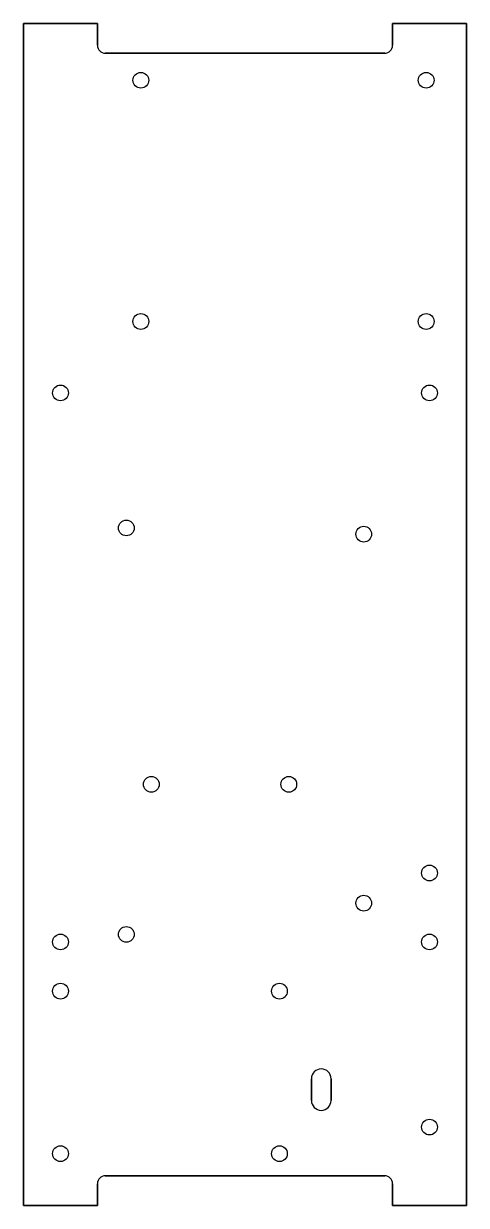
# Model space of a CAD drawing. Extents: x 0 to 90, y -240 to 0.
import ezdxf

# ---------------------------------------------------------------- set-up
doc = ezdxf.new("R2010")
doc.units = 0

msp = doc.modelspace()

# ---------------------------------------------------------------- linework, layer by layer
at = {"layer": 'layer0'}
for points in [[(15, 0, 3), (0, 0, 3)], [(0, 0, 3), (0, -240, 3)], [(0, -240, 0), (0, 0, 0)], [(0, 0, 0), (15, 0, 0)], [(15, -4.4, 3), (15, 0, 3)], [(15, 0, 0), (15, -4.4, 0)], [(90, 0, 3), (75, 0, 3)], [(75, 0, 3), (75, -4.4, 3)], [(75, -4.4, 0), (75, 0, 0)], [(75, 0, 0), (90, 0, 0)], [(90, -240, 3), (90, 0, 3)], [(90, 0, 0), (90, -240, 0)], [(73.4, -6, 3), (16.6, -6, 3)], [(16.6, -6, 0), (73.4, -6, 0)], [(58.5, -218.7, 3), (58.5, -214.3, 3)], [(58.5, -214.3, 0), (58.5, -218.7, 0)], [(62.5, -214.3, 3), (62.5, -218.7, 3)], [(62.5, -218.7, 0), (62.5, -214.3, 0)], [(16.6, -234, 3), (73.4, -234, 3)], [(73.4, -234, 0), (16.6, -234, 0)], [(15, -240, 3), (15, -235.6, 3)], [(15, -235.6, 0), (15, -240, 0)], [(75, -235.6, 3), (75, -240, 3)], [(75, -240, 0), (75, -235.6, 0)], [(0, -240, 3), (15, -240, 3)], [(15, -240, 0), (0, -240, 0)], [(75, -240, 3), (90, -240, 3)], [(90, -240, 0), (75, -240, 0)]]:
    msp.add_polyline3d(points, dxfattribs=at)
for centre in [(23.824, -11.5, 3), (23.824, -11.5), (81.824, -11.5, 3), (81.824, -11.5), (23.824, -60.5, 3), (81.824, -60.5, 3), (81.824, -60.5), (7.5, -75, 3), (7.5, -75), (82.5, -75, 3), (82.5, -75), (20.877, -102.42, 3), (20.877, -102.42), (69.137, -103.69, 3), (69.137, -103.69), (25.957, -154.49, 3), (25.957, -154.49), (53.897, -154.49, 3), (53.897, -154.49), (82.5, -172.5, 3), (82.5, -172.5), (69.137, -178.62, 3), (69.137, -178.62), (20.877, -184.97, 3), (20.877, -184.97), (7.5, -186.5, 3), (7.5, -186.5), (82.5, -186.5, 3), (82.5, -186.5), (7.5, -196.5, 3), (7.5, -196.5), (52, -196.5, 3), (52, -196.5), (82.5, -224.1, 3), (82.5, -224.1), (7.5, -229.5, 3), (7.5, -229.5), (52, -229.5, 3), (52, -229.5)]:
    msp.add_circle(centre, 1.6, dxfattribs=at)
for centre, radius, start, end in [((16.6, -4.4, 3), 1.6, 180, -90), ((16.6, -4.4, 3), 1.6, 180, -90), ((16.6, -4.4), 1.6, 180, -90), ((73.4, -4.4, 3), 1.6, -90, 0), ((73.4, -4.4), 1.6, -90, 0), ((60.5, -214.3, 3), 2, 0, 180), ((60.5, -214.3), 2, 0, 180), ((60.5, -218.7, 3), 2, 180, 0), ((60.5, -218.7, 3), 2, 180, 0), ((60.5, -218.7), 2, 180, 0), ((60.5, -218.7), 2, 180, 0), ((16.6, -235.6, 3), 1.6, 90, 180), ((16.6, -235.6), 1.6, 90, 180), ((16.6, -235.6), 1.6, 90, 180), ((73.4, -235.6, 3), 1.6, 0, 90), ((73.4, -235.6), 1.6, 0, 90)]:
    msp.add_arc(centre, radius, start, end, dxfattribs=at)

doc.saveas('drawing.dxf')
